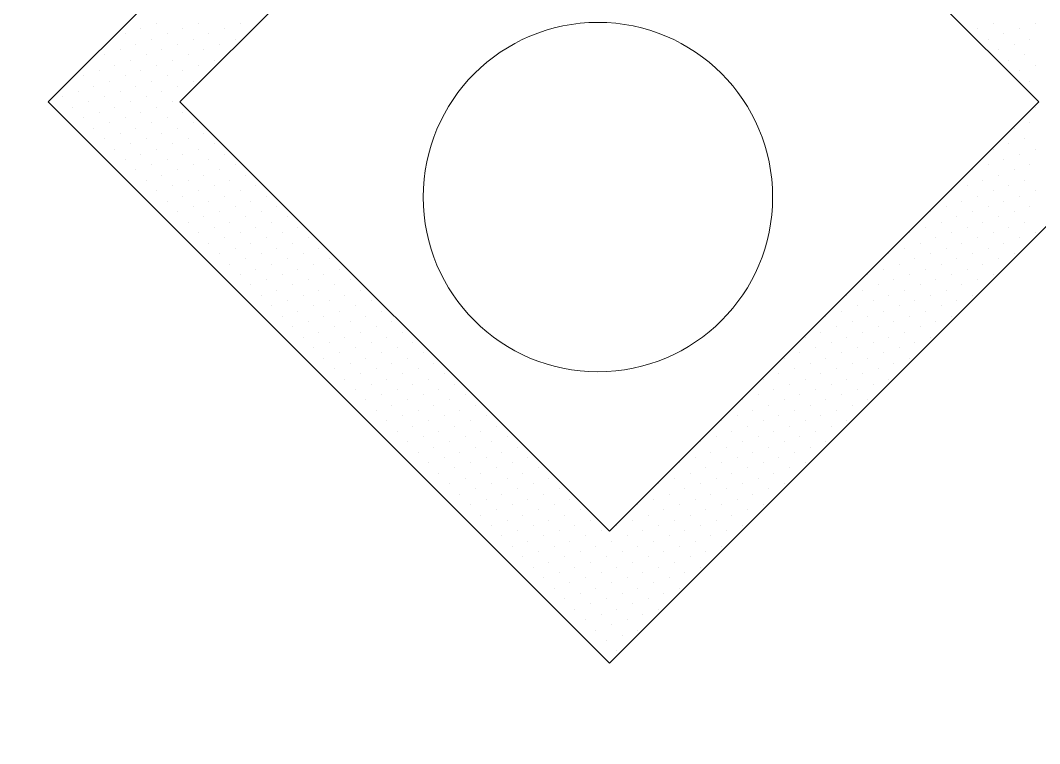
# Model space of a CAD drawing. Header units: centimetres. Extents: x -13256 to -12369, y 4212 to 5390.
# Drawn here: x -13026 to -13006.31, y 4641.03 to 4655 of the extents above; entities that cross this region are included whole.
import ezdxf

# ---------------------------------------------------------------- set-up
doc = ezdxf.new("R2010")
doc.units = ezdxf.units.CM
doc.layers.add('Objetos', color=34, linetype='Continuous', lineweight=13)
doc.layers.add('Piso', color=253, linetype='Continuous', lineweight=9)

# ---------------------------------------------------------------- blocks, each defined once
blk = doc.blocks.new('mesa_centro_sala')
at = {"layer": 'Objetos'}
for p, q in [((-0.05367, -0.18399), (-0.16209, -0.07557)), ((-0.16209, -0.10102), (-0.24506, -0.18399)), ((-0.17724, -0.10174), (-0.17724, -0.10174)), ((-0.16916, -0.10174), (-0.16916, -0.10174)), ((-0.07912, -0.18399), (-0.16209, -0.10102)), ((-0.16108, -0.10174), (-0.16108, -0.10174)), ((-0.15299, -0.10174), (-0.15299, -0.10174)), ((-0.14491, -0.10174), (-0.14491, -0.10174)), ((-0.13683, -0.10174), (-0.13683, -0.10174)), ((-0.17421, -0.10275), (-0.17421, -0.10275)), ((-0.17118, -0.10376), (-0.17118, -0.10376)), ((-0.16613, -0.10275), (-0.16613, -0.10275)), ((-0.15804, -0.10275), (-0.15804, -0.10275)), ((-0.15501, -0.10376), (-0.15501, -0.10376)), ((-0.14996, -0.10275), (-0.14996, -0.10275)), ((-0.14693, -0.10376), (-0.14693, -0.10376)), ((-0.14188, -0.10275), (-0.14188, -0.10275)), ((-0.13885, -0.10376), (-0.13885, -0.10376)), ((-0.17623, -0.10477), (-0.17623, -0.10477)), ((-0.1732, -0.10578), (-0.1732, -0.10578)), ((-0.16815, -0.10477), (-0.16815, -0.10477)), ((-0.15703, -0.10578), (-0.15703, -0.10578)), ((-0.15198, -0.10477), (-0.15198, -0.10477)), ((-0.14895, -0.10578), (-0.14895, -0.10578)), ((-0.1439, -0.10477), (-0.1439, -0.10477)), ((-0.14087, -0.10578), (-0.14087, -0.10578)), ((-0.13582, -0.10477), (-0.13582, -0.10477)), ((-0.13279, -0.10578), (-0.13279, -0.10578)), ((-0.17522, -0.1078), (-0.17522, -0.1078)), ((-0.17017, -0.10679), (-0.17017, -0.10679)), ((-0.154, -0.10679), (-0.154, -0.10679)), ((-0.15097, -0.1078), (-0.15097, -0.1078)), ((-0.14592, -0.10679), (-0.14592, -0.10679)), ((-0.14289, -0.1078), (-0.14289, -0.1078)), ((-0.13784, -0.10679), (-0.13784, -0.10679)), ((-0.13481, -0.1078), (-0.13481, -0.1078)), ((-0.17724, -0.10982), (-0.17724, -0.10982)), ((-0.17219, -0.10881), (-0.17219, -0.10881)), ((-0.15299, -0.10982), (-0.15299, -0.10982)), ((-0.14794, -0.10881), (-0.14794, -0.10881)), ((-0.14491, -0.10982), (-0.14491, -0.10982)), ((-0.13986, -0.10881), (-0.13986, -0.10881)), ((-0.13683, -0.10982), (-0.13683, -0.10982)), ((-0.13178, -0.10881), (-0.13178, -0.10881)), ((-0.12875, -0.10982), (-0.12875, -0.10982)), ((-0.17421, -0.11083), (-0.17421, -0.11083)), ((-0.14996, -0.11083), (-0.14996, -0.11083)), ((-0.14693, -0.11184), (-0.14693, -0.11184)), ((-0.14188, -0.11083), (-0.14188, -0.11083)), ((-0.13885, -0.11184), (-0.13885, -0.11184)), ((-0.1338, -0.11083), (-0.1338, -0.11083)), ((-0.13077, -0.11184), (-0.13077, -0.11184)), ((-0.17623, -0.11285), (-0.17623, -0.11285)), ((-0.14895, -0.11386), (-0.14895, -0.11386)), ((-0.1439, -0.11285), (-0.1439, -0.11285)), ((-0.14087, -0.11386), (-0.14087, -0.11386)), ((-0.13582, -0.11285), (-0.13582, -0.11285)), ((-0.13279, -0.11386), (-0.13279, -0.11386)), ((-0.12774, -0.11285), (-0.12774, -0.11285)), ((-0.12471, -0.11386), (-0.12471, -0.11386)), ((-0.14592, -0.11487), (-0.14592, -0.11487)), ((-0.14289, -0.11588), (-0.14289, -0.11588)), ((-0.13784, -0.11487), (-0.13784, -0.11487)), ((-0.13481, -0.11588), (-0.13481, -0.11588)), ((-0.12976, -0.11487), (-0.12976, -0.11487)), ((-0.12673, -0.11588), (-0.12673, -0.11588)), ((-0.14491, -0.1179), (-0.14491, -0.1179)), ((-0.13986, -0.11689), (-0.13986, -0.11689)), ((-0.13683, -0.1179), (-0.13683, -0.1179)), ((-0.13178, -0.11689), (-0.13178, -0.11689)), ((-0.12875, -0.1179), (-0.12875, -0.1179)), ((-0.1237, -0.11689), (-0.1237, -0.11689)), ((-0.12066, -0.1179), (-0.12066, -0.1179)), ((-0.14188, -0.11891), (-0.14188, -0.11891)), ((-0.13885, -0.11992), (-0.13885, -0.11992)), ((-0.1338, -0.11891), (-0.1338, -0.11891)), ((-0.13077, -0.11992), (-0.13077, -0.11992)), ((-0.12572, -0.11891), (-0.12572, -0.11891)), ((-0.12269, -0.11992), (-0.12269, -0.11992)), ((-0.14087, -0.12194), (-0.14087, -0.12194)), ((-0.13582, -0.12093), (-0.13582, -0.12093)), ((-0.13279, -0.12194), (-0.13279, -0.12194)), ((-0.12774, -0.12093), (-0.12774, -0.12093)), ((-0.12471, -0.12194), (-0.12471, -0.12194)), ((-0.11965, -0.12093), (-0.11965, -0.12093)), ((-0.11662, -0.12194), (-0.11662, -0.12194)), ((-0.13784, -0.12295), (-0.13784, -0.12295)), ((-0.13481, -0.12396), (-0.13481, -0.12396)), ((-0.12976, -0.12295), (-0.12976, -0.12295)), ((-0.12673, -0.12396), (-0.12673, -0.12396)), ((-0.12167, -0.12295), (-0.12167, -0.12295)), ((-0.11864, -0.12396), (-0.11864, -0.12396)), ((-0.13683, -0.12598), (-0.13683, -0.12598)), ((-0.13178, -0.12497), (-0.13178, -0.12497)), ((-0.12875, -0.12598), (-0.12875, -0.12598)), ((-0.1237, -0.12497), (-0.1237, -0.12497)), ((-0.12066, -0.12598), (-0.12066, -0.12598)), ((-0.11561, -0.12497), (-0.11561, -0.12497)), ((-0.11258, -0.12598), (-0.11258, -0.12598)), ((-0.1338, -0.12699), (-0.1338, -0.12699)), ((-0.12572, -0.12699), (-0.12572, -0.12699)), ((-0.11763, -0.12699), (-0.11763, -0.12699)), ((-0.13077, -0.128), (-0.13077, -0.128)), ((-0.12774, -0.12901), (-0.12774, -0.12901)), ((-0.12269, -0.128), (-0.12269, -0.128)), ((-0.11965, -0.12901), (-0.11965, -0.12901)), ((-0.1146, -0.128), (-0.1146, -0.128)), ((-0.11157, -0.12901), (-0.11157, -0.12901)), ((-0.13279, -0.13002), (-0.13279, -0.13002)), ((-0.12976, -0.13103), (-0.12976, -0.13103)), ((-0.12471, -0.13002), (-0.12471, -0.13002)), ((-0.12167, -0.13103), (-0.12167, -0.13103)), ((-0.11662, -0.13002), (-0.11662, -0.13002)), ((-0.11359, -0.13103), (-0.11359, -0.13103)), ((-0.10854, -0.13002), (-0.10854, -0.13002)), ((-0.12673, -0.13204), (-0.12673, -0.13204)), ((-0.1237, -0.13305), (-0.1237, -0.13305)), ((-0.11864, -0.13204), (-0.11864, -0.13204)), ((-0.11561, -0.13305), (-0.11561, -0.13305)), ((-0.11056, -0.13204), (-0.11056, -0.13204)), ((-0.10753, -0.13305), (-0.10753, -0.13305)), ((-0.12875, -0.13406), (-0.12875, -0.13406)), ((-0.12572, -0.13507), (-0.12572, -0.13507)), ((-0.12066, -0.13406), (-0.12066, -0.13406)), ((-0.11763, -0.13507), (-0.11763, -0.13507)), ((-0.11258, -0.13406), (-0.11258, -0.13406)), ((-0.10955, -0.13507), (-0.10955, -0.13507)), ((-0.1045, -0.13406), (-0.1045, -0.13406)), ((-0.12269, -0.13608), (-0.12269, -0.13608)), ((-0.11965, -0.1371), (-0.11965, -0.1371)), ((-0.1146, -0.13608), (-0.1146, -0.13608)), ((-0.11157, -0.1371), (-0.11157, -0.1371)), ((-0.10652, -0.13608), (-0.10652, -0.13608)), ((-0.10349, -0.1371), (-0.10349, -0.1371)), ((-0.12471, -0.13811), (-0.12471, -0.13811)), ((-0.12167, -0.13912), (-0.12167, -0.13912)), ((-0.11662, -0.13811), (-0.11662, -0.13811)), ((-0.11359, -0.13912), (-0.11359, -0.13912)), ((-0.10854, -0.13811), (-0.10854, -0.13811)), ((-0.10551, -0.13912), (-0.10551, -0.13912)), ((-0.10046, -0.13811), (-0.10046, -0.13811)), ((-0.11864, -0.14013), (-0.11864, -0.14013)), ((-0.11561, -0.14114), (-0.11561, -0.14114)), ((-0.11056, -0.14013), (-0.11056, -0.14013)), ((-0.10753, -0.14114), (-0.10753, -0.14114)), ((-0.10248, -0.14013), (-0.10248, -0.14013)), ((-0.09945, -0.14114), (-0.09945, -0.14114)), ((-0.12066, -0.14215), (-0.12066, -0.14215)), ((-0.11763, -0.14316), (-0.11763, -0.14316)), ((-0.11258, -0.14215), (-0.11258, -0.14215)), ((-0.10955, -0.14316), (-0.10955, -0.14316)), ((-0.1045, -0.14215), (-0.1045, -0.14215)), ((-0.10147, -0.14316), (-0.10147, -0.14316)), ((-0.09642, -0.14215), (-0.09642, -0.14215)), ((-0.1146, -0.14417), (-0.1146, -0.14417)), ((-0.11157, -0.14518), (-0.11157, -0.14518)), ((-0.10652, -0.14417), (-0.10652, -0.14417)), ((-0.10349, -0.14518), (-0.10349, -0.14518)), ((-0.09844, -0.14417), (-0.09844, -0.14417)), ((-0.09541, -0.14518), (-0.09541, -0.14518)), ((-0.11662, -0.14619), (-0.11662, -0.14619)), ((-0.11359, -0.1472), (-0.11359, -0.1472)), ((-0.10854, -0.14619), (-0.10854, -0.14619)), ((-0.10551, -0.1472), (-0.10551, -0.1472)), ((-0.10046, -0.14619), (-0.10046, -0.14619)), ((-0.09743, -0.1472), (-0.09743, -0.1472)), ((-0.09238, -0.14619), (-0.09238, -0.14619)), ((-0.11056, -0.14821), (-0.11056, -0.14821)), ((-0.10753, -0.14922), (-0.10753, -0.14922)), ((-0.10248, -0.14821), (-0.10248, -0.14821)), ((-0.09945, -0.14922), (-0.09945, -0.14922)), ((-0.0944, -0.14821), (-0.0944, -0.14821)), ((-0.09137, -0.14922), (-0.09137, -0.14922)), ((-0.11258, -0.15023), (-0.11258, -0.15023)), ((-0.10955, -0.15124), (-0.10955, -0.15124)), ((-0.1045, -0.15023), (-0.1045, -0.15023)), ((-0.10147, -0.15124), (-0.10147, -0.15124)), ((-0.09642, -0.15023), (-0.09642, -0.15023)), ((-0.09339, -0.15124), (-0.09339, -0.15124)), ((-0.08834, -0.15023), (-0.08834, -0.15023)), ((-0.10652, -0.15225), (-0.10652, -0.15225)), ((-0.10349, -0.15326), (-0.10349, -0.15326)), ((-0.09844, -0.15225), (-0.09844, -0.15225)), ((-0.09541, -0.15326), (-0.09541, -0.15326)), ((-0.09036, -0.15225), (-0.09036, -0.15225)), ((-0.08733, -0.15326), (-0.08733, -0.15326)), ((-0.10854, -0.15427), (-0.10854, -0.15427)), ((-0.10551, -0.15528), (-0.10551, -0.15528)), ((-0.10046, -0.15427), (-0.10046, -0.15427)), ((-0.09743, -0.15528), (-0.09743, -0.15528)), ((-0.09238, -0.15427), (-0.09238, -0.15427)), ((-0.08935, -0.15528), (-0.08935, -0.15528)), ((-0.08429, -0.15427), (-0.08429, -0.15427)), ((-0.10248, -0.15629), (-0.10248, -0.15629)), ((-0.09945, -0.1573), (-0.09945, -0.1573)), ((-0.0944, -0.15629), (-0.0944, -0.15629)), ((-0.09137, -0.1573), (-0.09137, -0.1573)), ((-0.08632, -0.15629), (-0.08632, -0.15629)), ((-0.08328, -0.1573), (-0.08328, -0.1573)), ((-0.1045, -0.15831), (-0.1045, -0.15831)), ((-0.10147, -0.15932), (-0.10147, -0.15932)), ((-0.09642, -0.15831), (-0.09642, -0.15831)), ((-0.09339, -0.15932), (-0.09339, -0.15932)), ((-0.08834, -0.15831), (-0.08834, -0.15831)), ((-0.0853, -0.15932), (-0.0853, -0.15932)), ((-0.08025, -0.15831), (-0.08025, -0.15831)), ((-0.09844, -0.16033), (-0.09844, -0.16033)), ((-0.09541, -0.16134), (-0.09541, -0.16134)), ((-0.09036, -0.16033), (-0.09036, -0.16033)), ((-0.08733, -0.16134), (-0.08733, -0.16134)), ((-0.08227, -0.16033), (-0.08227, -0.16033)), ((-0.07924, -0.16134), (-0.07924, -0.16134)), ((-0.10046, -0.16235), (-0.10046, -0.16235)), ((-0.09743, -0.16336), (-0.09743, -0.16336)), ((-0.09238, -0.16235), (-0.09238, -0.16235)), ((-0.08935, -0.16336), (-0.08935, -0.16336)), ((-0.08429, -0.16235), (-0.08429, -0.16235)), ((-0.08126, -0.16336), (-0.08126, -0.16336)), ((-0.07621, -0.16235), (-0.07621, -0.16235)), ((-0.0944, -0.16437), (-0.0944, -0.16437)), ((-0.09137, -0.16538), (-0.09137, -0.16538)), ((-0.08632, -0.16437), (-0.08632, -0.16437)), ((-0.08328, -0.16538), (-0.08328, -0.16538)), ((-0.07823, -0.16437), (-0.07823, -0.16437)), ((-0.0752, -0.16538), (-0.0752, -0.16538)), ((-0.09642, -0.16639), (-0.09642, -0.16639)), ((-0.08834, -0.16639), (-0.08834, -0.16639)), ((-0.08025, -0.16639), (-0.08025, -0.16639)), ((-0.07217, -0.16639), (-0.07217, -0.16639)), ((-0.09339, -0.1674), (-0.09339, -0.1674)), ((-0.09036, -0.16841), (-0.09036, -0.16841)), ((-0.0853, -0.1674), (-0.0853, -0.1674)), ((-0.08227, -0.16841), (-0.08227, -0.16841)), ((-0.07722, -0.1674), (-0.07722, -0.1674)), ((-0.07419, -0.16841), (-0.07419, -0.16841)), ((-0.09238, -0.17043), (-0.09238, -0.17043)), ((-0.08733, -0.16942), (-0.08733, -0.16942)), ((-0.08429, -0.17043), (-0.08429, -0.17043)), ((-0.07924, -0.16942), (-0.07924, -0.16942)), ((-0.07621, -0.17043), (-0.07621, -0.17043)), ((-0.07116, -0.16942), (-0.07116, -0.16942)), ((-0.06813, -0.17043), (-0.06813, -0.17043)), ((-0.08935, -0.17144), (-0.08935, -0.17144)), ((-0.08632, -0.17245), (-0.08632, -0.17245)), ((-0.08126, -0.17144), (-0.08126, -0.17144)), ((-0.07823, -0.17245), (-0.07823, -0.17245)), ((-0.07318, -0.17144), (-0.07318, -0.17144)), ((-0.07015, -0.17245), (-0.07015, -0.17245)), ((-0.08834, -0.17448), (-0.08834, -0.17448)), ((-0.08328, -0.17347), (-0.08328, -0.17347)), ((-0.08025, -0.17448), (-0.08025, -0.17448)), ((-0.0752, -0.17347), (-0.0752, -0.17347)), ((-0.07217, -0.17448), (-0.07217, -0.17448)), ((-0.06712, -0.17347), (-0.06712, -0.17347)), ((-0.06409, -0.17448), (-0.06409, -0.17448)), ((-0.0853, -0.17549), (-0.0853, -0.17549)), ((-0.08227, -0.1765), (-0.08227, -0.1765)), ((-0.07722, -0.17549), (-0.07722, -0.17549)), ((-0.07419, -0.1765), (-0.07419, -0.1765)), ((-0.06914, -0.17549), (-0.06914, -0.17549)), ((-0.06611, -0.1765), (-0.06611, -0.1765)), ((-0.08429, -0.17852), (-0.08429, -0.17852)), ((-0.07924, -0.17751), (-0.07924, -0.17751)), ((-0.07621, -0.17852), (-0.07621, -0.17852)), ((-0.07116, -0.17751), (-0.07116, -0.17751)), ((-0.06813, -0.17852), (-0.06813, -0.17852)), ((-0.06308, -0.17751), (-0.06308, -0.17751)), ((-0.06005, -0.17852), (-0.06005, -0.17852)), ((-0.08126, -0.17953), (-0.08126, -0.17953)), ((-0.07823, -0.18054), (-0.07823, -0.18054)), ((-0.07318, -0.17953), (-0.07318, -0.17953)), ((-0.07015, -0.18054), (-0.07015, -0.18054)), ((-0.0651, -0.17953), (-0.0651, -0.17953)), ((-0.06207, -0.18054), (-0.06207, -0.18054)), ((-0.08025, -0.18256), (-0.08025, -0.18256)), ((-0.0752, -0.18155), (-0.0752, -0.18155)), ((-0.07217, -0.18256), (-0.07217, -0.18256)), ((-0.06712, -0.18155), (-0.06712, -0.18155)), ((-0.06409, -0.18256), (-0.06409, -0.18256)), ((-0.05904, -0.18155), (-0.05904, -0.18155)), ((-0.05601, -0.18256), (-0.05601, -0.18256)), ((-0.27052, -0.18399), (-0.16209, -0.29242)), ((-0.24506, -0.18399), (-0.16209, -0.26697)), ((-0.16209, -0.29242), (-0.05367, -0.18399)), ((-0.16209, -0.26697), (-0.07912, -0.18399)), ((-0.07722, -0.18357), (-0.07722, -0.18357)), ((-0.07419, -0.18458), (-0.07419, -0.18458)), ((-0.06914, -0.18357), (-0.06914, -0.18357)), ((-0.06611, -0.18458), (-0.06611, -0.18458)), ((-0.06106, -0.18357), (-0.06106, -0.18357)), ((-0.05803, -0.18458), (-0.05803, -0.18458)), ((-0.07924, -0.18559), (-0.07924, -0.18559)), ((-0.07621, -0.1866), (-0.07621, -0.1866)), ((-0.07116, -0.18559), (-0.07116, -0.18559)), ((-0.06813, -0.1866), (-0.06813, -0.1866)), ((-0.06308, -0.18559), (-0.06308, -0.18559)), ((-0.06005, -0.1866), (-0.06005, -0.1866)), ((-0.08126, -0.18761), (-0.08126, -0.18761)), ((-0.07823, -0.18862), (-0.07823, -0.18862)), ((-0.07318, -0.18761), (-0.07318, -0.18761)), ((-0.07015, -0.18862), (-0.07015, -0.18862)), ((-0.0651, -0.18761), (-0.0651, -0.18761)), ((-0.06207, -0.18862), (-0.06207, -0.18862)), ((-0.08328, -0.18963), (-0.08328, -0.18963)), ((-0.08025, -0.19064), (-0.08025, -0.19064)), ((-0.0752, -0.18963), (-0.0752, -0.18963)), ((-0.07217, -0.19064), (-0.07217, -0.19064)), ((-0.06712, -0.18963), (-0.06712, -0.18963)), ((-0.06409, -0.19064), (-0.06409, -0.19064)), ((-0.0853, -0.19165), (-0.0853, -0.19165)), ((-0.08227, -0.19266), (-0.08227, -0.19266)), ((-0.07722, -0.19165), (-0.07722, -0.19165)), ((-0.07419, -0.19266), (-0.07419, -0.19266)), ((-0.06914, -0.19165), (-0.06914, -0.19165)), ((-0.06611, -0.19266), (-0.06611, -0.19266)), ((-0.08733, -0.19367), (-0.08733, -0.19367)), ((-0.08429, -0.19468), (-0.08429, -0.19468)), ((-0.07924, -0.19367), (-0.07924, -0.19367)), ((-0.07621, -0.19468), (-0.07621, -0.19468)), ((-0.07116, -0.19367), (-0.07116, -0.19367)), ((-0.06813, -0.19468), (-0.06813, -0.19468)), ((-0.08935, -0.19569), (-0.08935, -0.19569)), ((-0.08632, -0.1967), (-0.08632, -0.1967)), ((-0.08126, -0.19569), (-0.08126, -0.19569)), ((-0.07823, -0.1967), (-0.07823, -0.1967)), ((-0.07318, -0.19569), (-0.07318, -0.19569)), ((-0.07015, -0.1967), (-0.07015, -0.1967)), ((-0.09137, -0.19771), (-0.09137, -0.19771)), ((-0.08834, -0.19872), (-0.08834, -0.19872)), ((-0.08328, -0.19771), (-0.08328, -0.19771)), ((-0.08025, -0.19872), (-0.08025, -0.19872)), ((-0.0752, -0.19771), (-0.0752, -0.19771)), ((-0.07217, -0.19872), (-0.07217, -0.19872)), ((-0.09339, -0.19973), (-0.09339, -0.19973)), ((-0.09036, -0.20074), (-0.09036, -0.20074)), ((-0.0853, -0.19973), (-0.0853, -0.19973)), ((-0.08227, -0.20074), (-0.08227, -0.20074)), ((-0.07722, -0.19973), (-0.07722, -0.19973)), ((-0.07419, -0.20074), (-0.07419, -0.20074)), ((-0.09541, -0.20175), (-0.09541, -0.20175)), ((-0.09238, -0.20276), (-0.09238, -0.20276)), ((-0.08733, -0.20175), (-0.08733, -0.20175)), ((-0.08429, -0.20276), (-0.08429, -0.20276)), ((-0.07924, -0.20175), (-0.07924, -0.20175)), ((-0.07621, -0.20276), (-0.07621, -0.20276)), ((-0.09743, -0.20377), (-0.09743, -0.20377)), ((-0.0944, -0.20478), (-0.0944, -0.20478)), ((-0.08935, -0.20377), (-0.08935, -0.20377)), ((-0.08632, -0.20478), (-0.08632, -0.20478)), ((-0.08126, -0.20377), (-0.08126, -0.20377)), ((-0.07823, -0.20478), (-0.07823, -0.20478)), ((-0.09945, -0.20579), (-0.09945, -0.20579)), ((-0.09137, -0.20579), (-0.09137, -0.20579)), ((-0.08328, -0.20579), (-0.08328, -0.20579)), ((-0.10147, -0.20781), (-0.10147, -0.20781)), ((-0.09642, -0.2068), (-0.09642, -0.2068)), ((-0.09339, -0.20781), (-0.09339, -0.20781)), ((-0.08834, -0.2068), (-0.08834, -0.2068)), ((-0.0853, -0.20781), (-0.0853, -0.20781)), ((-0.08025, -0.2068), (-0.08025, -0.2068)), ((-0.10349, -0.20984), (-0.10349, -0.20984)), ((-0.09844, -0.20883), (-0.09844, -0.20883)), ((-0.09541, -0.20984), (-0.09541, -0.20984)), ((-0.09036, -0.20883), (-0.09036, -0.20883)), ((-0.08733, -0.20984), (-0.08733, -0.20984)), ((-0.08227, -0.20883), (-0.08227, -0.20883)), ((-0.10551, -0.21186), (-0.10551, -0.21186)), ((-0.10046, -0.21085), (-0.10046, -0.21085)), ((-0.09743, -0.21186), (-0.09743, -0.21186)), ((-0.09238, -0.21085), (-0.09238, -0.21085)), ((-0.08935, -0.21186), (-0.08935, -0.21186)), ((-0.08429, -0.21085), (-0.08429, -0.21085)), ((-0.10753, -0.21388), (-0.10753, -0.21388)), ((-0.10248, -0.21287), (-0.10248, -0.21287)), ((-0.09945, -0.21388), (-0.09945, -0.21388)), ((-0.0944, -0.21287), (-0.0944, -0.21287)), ((-0.09137, -0.21388), (-0.09137, -0.21388)), ((-0.08632, -0.21287), (-0.08632, -0.21287)), ((-0.10955, -0.2159), (-0.10955, -0.2159)), ((-0.1045, -0.21489), (-0.1045, -0.21489)), ((-0.10147, -0.2159), (-0.10147, -0.2159)), ((-0.09642, -0.21489), (-0.09642, -0.21489)), ((-0.09339, -0.2159), (-0.09339, -0.2159)), ((-0.08834, -0.21489), (-0.08834, -0.21489)), ((-0.11157, -0.21792), (-0.11157, -0.21792)), ((-0.10652, -0.21691), (-0.10652, -0.21691)), ((-0.10349, -0.21792), (-0.10349, -0.21792)), ((-0.09844, -0.21691), (-0.09844, -0.21691)), ((-0.09541, -0.21792), (-0.09541, -0.21792)), ((-0.09036, -0.21691), (-0.09036, -0.21691)), ((-0.11359, -0.21994), (-0.11359, -0.21994)), ((-0.10854, -0.21893), (-0.10854, -0.21893)), ((-0.10551, -0.21994), (-0.10551, -0.21994)), ((-0.10046, -0.21893), (-0.10046, -0.21893)), ((-0.09743, -0.21994), (-0.09743, -0.21994)), ((-0.09238, -0.21893), (-0.09238, -0.21893)), ((-0.11561, -0.22196), (-0.11561, -0.22196)), ((-0.11056, -0.22095), (-0.11056, -0.22095)), ((-0.10753, -0.22196), (-0.10753, -0.22196)), ((-0.10248, -0.22095), (-0.10248, -0.22095)), ((-0.09945, -0.22196), (-0.09945, -0.22196)), ((-0.0944, -0.22095), (-0.0944, -0.22095)), ((-0.11763, -0.22398), (-0.11763, -0.22398)), ((-0.11258, -0.22297), (-0.11258, -0.22297)), ((-0.10955, -0.22398), (-0.10955, -0.22398)), ((-0.1045, -0.22297), (-0.1045, -0.22297)), ((-0.10147, -0.22398), (-0.10147, -0.22398)), ((-0.09642, -0.22297), (-0.09642, -0.22297)), ((-0.11965, -0.226), (-0.11965, -0.226)), ((-0.1146, -0.22499), (-0.1146, -0.22499)), ((-0.11157, -0.226), (-0.11157, -0.226)), ((-0.10652, -0.22499), (-0.10652, -0.22499)), ((-0.10349, -0.226), (-0.10349, -0.226)), ((-0.09844, -0.22499), (-0.09844, -0.22499)), ((-0.12167, -0.22802), (-0.12167, -0.22802)), ((-0.11662, -0.22701), (-0.11662, -0.22701)), ((-0.11359, -0.22802), (-0.11359, -0.22802)), ((-0.10854, -0.22701), (-0.10854, -0.22701)), ((-0.10551, -0.22802), (-0.10551, -0.22802)), ((-0.10046, -0.22701), (-0.10046, -0.22701)), ((-0.1237, -0.23004), (-0.1237, -0.23004)), ((-0.11864, -0.22903), (-0.11864, -0.22903)), ((-0.11561, -0.23004), (-0.11561, -0.23004)), ((-0.11056, -0.22903), (-0.11056, -0.22903)), ((-0.10753, -0.23004), (-0.10753, -0.23004)), ((-0.10248, -0.22903), (-0.10248, -0.22903)), ((-0.12572, -0.23206), (-0.12572, -0.23206)), ((-0.12066, -0.23105), (-0.12066, -0.23105)), ((-0.11763, -0.23206), (-0.11763, -0.23206)), ((-0.11258, -0.23105), (-0.11258, -0.23105)), ((-0.10955, -0.23206), (-0.10955, -0.23206)), ((-0.1045, -0.23105), (-0.1045, -0.23105)), ((-0.12774, -0.23408), (-0.12774, -0.23408)), ((-0.12269, -0.23307), (-0.12269, -0.23307)), ((-0.11965, -0.23408), (-0.11965, -0.23408)), ((-0.1146, -0.23307), (-0.1146, -0.23307)), ((-0.11157, -0.23408), (-0.11157, -0.23408)), ((-0.10652, -0.23307), (-0.10652, -0.23307)), ((-0.12976, -0.2361), (-0.12976, -0.2361)), ((-0.12471, -0.23509), (-0.12471, -0.23509)), ((-0.12167, -0.2361), (-0.12167, -0.2361)), ((-0.11662, -0.23509), (-0.11662, -0.23509)), ((-0.11359, -0.2361), (-0.11359, -0.2361)), ((-0.10854, -0.23509), (-0.10854, -0.23509)), ((-0.13178, -0.23812), (-0.13178, -0.23812)), ((-0.12673, -0.23711), (-0.12673, -0.23711)), ((-0.1237, -0.23812), (-0.1237, -0.23812)), ((-0.11864, -0.23711), (-0.11864, -0.23711)), ((-0.11561, -0.23812), (-0.11561, -0.23812)), ((-0.11056, -0.23711), (-0.11056, -0.23711)), ((-0.1338, -0.24014), (-0.1338, -0.24014)), ((-0.12875, -0.23913), (-0.12875, -0.23913)), ((-0.12572, -0.24014), (-0.12572, -0.24014)), ((-0.12066, -0.23913), (-0.12066, -0.23913)), ((-0.11763, -0.24014), (-0.11763, -0.24014)), ((-0.11258, -0.23913), (-0.11258, -0.23913)), ((-0.13582, -0.24216), (-0.13582, -0.24216)), ((-0.13077, -0.24115), (-0.13077, -0.24115)), ((-0.12774, -0.24216), (-0.12774, -0.24216)), ((-0.12269, -0.24115), (-0.12269, -0.24115)), ((-0.11965, -0.24216), (-0.11965, -0.24216)), ((-0.1146, -0.24115), (-0.1146, -0.24115)), ((-0.13279, -0.24317), (-0.13279, -0.24317)), ((-0.12471, -0.24317), (-0.12471, -0.24317)), ((-0.11662, -0.24317), (-0.11662, -0.24317)), ((-0.13784, -0.24418), (-0.13784, -0.24418)), ((-0.13481, -0.2452), (-0.13481, -0.2452)), ((-0.12976, -0.24418), (-0.12976, -0.24418)), ((-0.12673, -0.2452), (-0.12673, -0.2452)), ((-0.12167, -0.24418), (-0.12167, -0.24418)), ((-0.11864, -0.2452), (-0.11864, -0.2452)), ((-0.13986, -0.24621), (-0.13986, -0.24621)), ((-0.13683, -0.24722), (-0.13683, -0.24722)), ((-0.13178, -0.24621), (-0.13178, -0.24621)), ((-0.12875, -0.24722), (-0.12875, -0.24722)), ((-0.1237, -0.24621), (-0.1237, -0.24621)), ((-0.12066, -0.24722), (-0.12066, -0.24722)), ((-0.14188, -0.24823), (-0.14188, -0.24823)), ((-0.13885, -0.24924), (-0.13885, -0.24924)), ((-0.1338, -0.24823), (-0.1338, -0.24823)), ((-0.13077, -0.24924), (-0.13077, -0.24924)), ((-0.12572, -0.24823), (-0.12572, -0.24823)), ((-0.12269, -0.24924), (-0.12269, -0.24924)), ((-0.1439, -0.25025), (-0.1439, -0.25025)), ((-0.14087, -0.25126), (-0.14087, -0.25126)), ((-0.13582, -0.25025), (-0.13582, -0.25025)), ((-0.13279, -0.25126), (-0.13279, -0.25126)), ((-0.12774, -0.25025), (-0.12774, -0.25025)), ((-0.12471, -0.25126), (-0.12471, -0.25126)), ((-0.14592, -0.25227), (-0.14592, -0.25227)), ((-0.14289, -0.25328), (-0.14289, -0.25328)), ((-0.13784, -0.25227), (-0.13784, -0.25227)), ((-0.13481, -0.25328), (-0.13481, -0.25328)), ((-0.12976, -0.25227), (-0.12976, -0.25227)), ((-0.12673, -0.25328), (-0.12673, -0.25328)), ((-0.17724, -0.2553), (-0.17724, -0.2553)), ((-0.14794, -0.25429), (-0.14794, -0.25429)), ((-0.14491, -0.2553), (-0.14491, -0.2553)), ((-0.13986, -0.25429), (-0.13986, -0.25429)), ((-0.13683, -0.2553), (-0.13683, -0.2553)), ((-0.13178, -0.25429), (-0.13178, -0.25429)), ((-0.12875, -0.2553), (-0.12875, -0.2553)), ((-0.17421, -0.25631), (-0.17421, -0.25631)), ((-0.14996, -0.25631), (-0.14996, -0.25631)), ((-0.14693, -0.25732), (-0.14693, -0.25732)), ((-0.14188, -0.25631), (-0.14188, -0.25631)), ((-0.13885, -0.25732), (-0.13885, -0.25732)), ((-0.1338, -0.25631), (-0.1338, -0.25631)), ((-0.13077, -0.25732), (-0.13077, -0.25732)), ((-0.17623, -0.25833), (-0.17623, -0.25833)), ((-0.1732, -0.25934), (-0.1732, -0.25934)), ((-0.15198, -0.25833), (-0.15198, -0.25833)), ((-0.14895, -0.25934), (-0.14895, -0.25934)), ((-0.1439, -0.25833), (-0.1439, -0.25833)), ((-0.14087, -0.25934), (-0.14087, -0.25934)), ((-0.13582, -0.25833), (-0.13582, -0.25833)), ((-0.13279, -0.25934), (-0.13279, -0.25934)), ((-0.17522, -0.26136), (-0.17522, -0.26136)), ((-0.17017, -0.26035), (-0.17017, -0.26035)), ((-0.154, -0.26035), (-0.154, -0.26035)), ((-0.15097, -0.26136), (-0.15097, -0.26136)), ((-0.14592, -0.26035), (-0.14592, -0.26035)), ((-0.14289, -0.26136), (-0.14289, -0.26136)), ((-0.13784, -0.26035), (-0.13784, -0.26035)), ((-0.13481, -0.26136), (-0.13481, -0.26136)), ((-0.17724, -0.26338), (-0.17724, -0.26338)), ((-0.17219, -0.26237), (-0.17219, -0.26237)), ((-0.16916, -0.26338), (-0.16916, -0.26338)), ((-0.15602, -0.26237), (-0.15602, -0.26237)), ((-0.15299, -0.26338), (-0.15299, -0.26338)), ((-0.14794, -0.26237), (-0.14794, -0.26237)), ((-0.14491, -0.26338), (-0.14491, -0.26338)), ((-0.13986, -0.26237), (-0.13986, -0.26237)), ((-0.13683, -0.26338), (-0.13683, -0.26338)), ((-0.17421, -0.26439), (-0.17421, -0.26439)), ((-0.17118, -0.2654), (-0.17118, -0.2654)), ((-0.16613, -0.26439), (-0.16613, -0.26439)), ((-0.15804, -0.26439), (-0.15804, -0.26439)), ((-0.15501, -0.2654), (-0.15501, -0.2654)), ((-0.14996, -0.26439), (-0.14996, -0.26439)), ((-0.14693, -0.2654), (-0.14693, -0.2654)), ((-0.14188, -0.26439), (-0.14188, -0.26439)), ((-0.13885, -0.2654), (-0.13885, -0.2654)), ((-0.17623, -0.26641), (-0.17623, -0.26641)), ((-0.1732, -0.26742), (-0.1732, -0.26742)), ((-0.16815, -0.26641), (-0.16815, -0.26641)), ((-0.16512, -0.26742), (-0.16512, -0.26742)), ((-0.16007, -0.26641), (-0.16007, -0.26641)), ((-0.15703, -0.26742), (-0.15703, -0.26742)), ((-0.15198, -0.26641), (-0.15198, -0.26641)), ((-0.14895, -0.26742), (-0.14895, -0.26742)), ((-0.1439, -0.26641), (-0.1439, -0.26641)), ((-0.14087, -0.26742), (-0.14087, -0.26742)), ((-0.17522, -0.26944), (-0.17522, -0.26944)), ((-0.17017, -0.26843), (-0.17017, -0.26843)), ((-0.16714, -0.26944), (-0.16714, -0.26944)), ((-0.16209, -0.26843), (-0.16209, -0.26843)), ((-0.15906, -0.26944), (-0.15906, -0.26944)), ((-0.154, -0.26843), (-0.154, -0.26843)), ((-0.15097, -0.26944), (-0.15097, -0.26944)), ((-0.14592, -0.26843), (-0.14592, -0.26843)), ((-0.14289, -0.26944), (-0.14289, -0.26944)), ((-0.17724, -0.27146), (-0.17724, -0.27146)), ((-0.17219, -0.27045), (-0.17219, -0.27045)), ((-0.16916, -0.27146), (-0.16916, -0.27146)), ((-0.16411, -0.27045), (-0.16411, -0.27045)), ((-0.16108, -0.27146), (-0.16108, -0.27146)), ((-0.15602, -0.27045), (-0.15602, -0.27045)), ((-0.15299, -0.27146), (-0.15299, -0.27146)), ((-0.14794, -0.27045), (-0.14794, -0.27045)), ((-0.14491, -0.27146), (-0.14491, -0.27146)), ((-0.17421, -0.27247), (-0.17421, -0.27247)), ((-0.17118, -0.27348), (-0.17118, -0.27348)), ((-0.16613, -0.27247), (-0.16613, -0.27247)), ((-0.1631, -0.27348), (-0.1631, -0.27348)), ((-0.15804, -0.27247), (-0.15804, -0.27247)), ((-0.15501, -0.27348), (-0.15501, -0.27348)), ((-0.14996, -0.27247), (-0.14996, -0.27247)), ((-0.14693, -0.27348), (-0.14693, -0.27348)), ((-0.17623, -0.27449), (-0.17623, -0.27449)), ((-0.1732, -0.2755), (-0.1732, -0.2755)), ((-0.16815, -0.27449), (-0.16815, -0.27449)), ((-0.16512, -0.2755), (-0.16512, -0.2755)), ((-0.16007, -0.27449), (-0.16007, -0.27449)), ((-0.15703, -0.2755), (-0.15703, -0.2755)), ((-0.15198, -0.27449), (-0.15198, -0.27449)), ((-0.14895, -0.2755), (-0.14895, -0.2755)), ((-0.17522, -0.27752), (-0.17522, -0.27752)), ((-0.17017, -0.27651), (-0.17017, -0.27651)), ((-0.16714, -0.27752), (-0.16714, -0.27752)), ((-0.16209, -0.27651), (-0.16209, -0.27651)), ((-0.15906, -0.27752), (-0.15906, -0.27752)), ((-0.154, -0.27651), (-0.154, -0.27651)), ((-0.15097, -0.27752), (-0.15097, -0.27752)), ((-0.17219, -0.27853), (-0.17219, -0.27853)), ((-0.16916, -0.27954), (-0.16916, -0.27954)), ((-0.16411, -0.27853), (-0.16411, -0.27853)), ((-0.16108, -0.27954), (-0.16108, -0.27954)), ((-0.15602, -0.27853), (-0.15602, -0.27853)), ((-0.15299, -0.27954), (-0.15299, -0.27954)), ((-0.17118, -0.28157), (-0.17118, -0.28157)), ((-0.16613, -0.28055), (-0.16613, -0.28055)), ((-0.1631, -0.28157), (-0.1631, -0.28157)), ((-0.15804, -0.28055), (-0.15804, -0.28055)), ((-0.15501, -0.28157), (-0.15501, -0.28157)), ((-0.16815, -0.28258), (-0.16815, -0.28258)), ((-0.16007, -0.28258), (-0.16007, -0.28258)), ((-0.16512, -0.28359), (-0.16512, -0.28359)), ((-0.16209, -0.2846), (-0.16209, -0.2846)), ((-0.15703, -0.28359), (-0.15703, -0.28359)), ((-0.16714, -0.28561), (-0.16714, -0.28561)), ((-0.16411, -0.28662), (-0.16411, -0.28662)), ((-0.15906, -0.28561), (-0.15906, -0.28561)), ((-0.16108, -0.28763), (-0.16108, -0.28763)), ((-0.1631, -0.28965), (-0.1631, -0.28965))]:
    blk.add_line(p, q, dxfattribs=at)
blk.add_circle((-0.1437, -0.1862), 0.03375, dxfattribs=at)

msp = doc.modelspace()

# ---------------------------------------------------------------- hatches: boundary and pattern name
at = {"layer": 'Piso'}
h = msp.add_hatch(dxfattribs=at)
h.set_pattern_fill('NET', color=256, scale=10, angle=45)
h.paths.add_polyline_path([(-12832.828, 4800.412), (-12819.828, 4800.412), (-12819.828, 4685.412), (-12814.828, 4685.412), (-12814.828, 4672.412), (-12811.828, 4672.412), (-12811.828, 4592.412, 0.403277), (-12734.772, 4672.412), (-12734.828, 4672.412), (-12734.828, 4685.412), (-12729.828, 4685.412), (-12729.828, 4800.412), (-12716.828, 4800.412, 0.40327), (-12636.884, 4877.412), (-12716.828, 4877.412), (-12716.828, 4880.412), (-12729.828, 4880.412), (-12729.828, 4903.412), (-12716.828, 4903.412), (-12716.828, 4963.412), (-12729.828, 4963.412), (-12729.828, 4968.412), (-12734.828, 4968.412), (-12734.828, 4981.412, 0.40327), (-12811.828, 5061.356), (-12811.828, 4981.412), (-12814.828, 4981.412), (-12814.828, 4968.412), (-12819.828, 4968.412), (-12819.828, 4885.412), (-12837.828, 4885.412), (-12837.828, 4898.412), (-12840.828, 4898.412), (-12840.828, 4978.412, 0.403277), (-12917.884, 4898.412), (-12917.828, 4898.412), (-12917.828, 4885.412), (-13188.828, 4885.412), (-13188.828, 4825.412), (-13188.828, 4765.412), (-13188.828, 4472.412), (-13168.828, 4472.412), (-12998.828, 4472.412), (-12917.884, 4472.412, -0.403277), (-12840.828, 4552.412), (-12837.828, 4552.412), (-12837.828, 4472.412), (-12832.828, 4472.412)])
h.paths.add_polyline_path([(-12996.219, 4585.96), (-13060.513, 4585.96), (-13060.513, 4688.479), (-12996.219, 4688.479)], flags=16)
h.paths.add_polyline_path([(-12998.919, 4588.66), (-13057.813, 4588.66), (-13057.813, 4685.779), (-12998.919, 4685.779)], flags=0)
h.paths.add_polyline_path([(-13003.776, 4653.429), (-13014.618, 4642.586), (-13025.461, 4653.429), (-13014.618, 4664.272)], flags=0)
h.paths.add_polyline_path([(-13006.321, 4653.429), (-13014.618, 4645.132), (-13022.916, 4653.429), (-13014.618, 4661.726)], flags=0)
h.paths.add_polyline_path([(-13011.464, 4651.589, -1), (-13018.215, 4651.589, -1)], flags=0)
h.paths.add_polyline_path([(-12937.975, 4561.4, -1), (-12955.064, 4561.4, -1)], flags=16)
h.paths.add_polyline_path([(-13010.269, 4618.987, -1), (-13047.617, 4618.987, -1)], flags=0)
h.paths.add_polyline_path([(-13026.533, 4666.93), (-13037.376, 4656.088), (-13048.219, 4666.93), (-13037.376, 4677.773)], flags=0)
h.paths.add_polyline_path([(-13014.769, 4618.987, -1), (-13043.117, 4618.987, -1)], flags=0)
h.paths.add_polyline_path([(-13029.079, 4666.93), (-13037.376, 4658.633), (-13045.673, 4666.93), (-13037.376, 4675.228)], flags=0)
h.paths.add_polyline_path([(-12986.003, 4549.048), (-12977.017, 4540.062, -0.13853), (-12974.075, 4540.893), (-12968.451, 4540.893, -0.414214), (-12962.828, 4535.27), (-12962.828, 4479.036, -0.414214), (-12968.451, 4473.412), (-13176.581, 4473.412, -0.414214), (-13187.828, 4484.659), (-13187.828, 4692.294, -0.414214), (-13182.205, 4697.917), (-13125.97, 4697.917, -0.414214), (-13120.347, 4692.294), (-13120.347, 4686.67, -0.058101), (-13120.498, 4685.377), (-13112.192, 4677.071, -0.198912), (-13110.545, 4673.094), (-13110.545, 4625.937, -0.267949), (-13113.356, 4621.067), (-13113.356, 4617.311, -0.267949), (-13110.545, 4612.441), (-13110.545, 4560.143, -0.267949), (-13113.356, 4555.273), (-13113.356, 4551.83, -0.25141), (-13109.79, 4547.884), (-13106.034, 4547.884, -0.267949), (-13101.164, 4550.695), (-13048.866, 4550.695, -0.267949), (-13043.996, 4547.884), (-13040.24, 4547.884, -0.267949), (-13035.37, 4550.695), (-12989.98, 4550.695, -0.198912)], flags=16)
h.paths.add_polyline_path([(-13016.464, 4849.912), (-13090.192, 4849.912, -0.414214), (-13091.192, 4850.912), (-13091.192, 4864.888), (-13118.628, 4864.888), (-13118.628, 4866.21), (-13117.064, 4866.21, 0.046602), (-13107.852, 4867.07, -0.046602), (-13098.641, 4867.931), (-13091.192, 4867.931), (-13091.192, 4883.412, -0.414214), (-13090.192, 4884.412), (-13016.464, 4884.412, -0.414214), (-13015.464, 4883.412), (-13015.464, 4867.931), (-13008.015, 4867.931, -0.046602), (-12998.804, 4867.07, 0.046602), (-12989.592, 4866.21), (-12988.028, 4866.21), (-12988.028, 4864.888), (-13015.464, 4864.888), (-13015.464, 4850.912, -0.414214)], flags=16)
h.paths.add_polyline_path([(-13059.349, 4868.697, -0.131386), (-13057.685, 4872.521, -0.829828), (-13048.971, 4872.521, -0.131386), (-13047.307, 4868.697, 0.030133)], flags=0)
h.paths.add_polyline_path([(-12937.82, 4559.892), (-12905.525, 4559.892), (-12905.525, 4575.21), (-12937.82, 4575.21)], flags=24)
h.paths.add_polyline_path([(-12788.634, 4910.644), (-12788.634, 4936.318), (-12814.18, 4943.163), (-12814.18, 4917.489)], flags=24)
h.paths.add_polyline_path([(-12788.634, 4826.534), (-12788.634, 4852.207), (-12814.18, 4859.052), (-12814.18, 4833.379)], flags=24)
h.paths.add_polyline_path([(-12741.478, 4616.2), (-12741.478, 4641.874), (-12767.023, 4648.719), (-12767.023, 4623.045)], flags=25)
h.paths.add_polyline_path([(-13163.077, 4839.182), (-13163.077, 4864.855), (-13188.623, 4871.7), (-13188.623, 4846.027)], flags=24)
h.paths.add_polyline_path([(-12745.48, 4990.165), (-12745.48, 5015.838), (-12771.026, 5022.683), (-12771.026, 4997.01)], flags=24)
h.paths.add_polyline_path([(-13128.169, 4470.332), (-13045.474, 4470.332), (-13039.998, 4490.769), (-13122.693, 4490.769)], flags=9)
h.paths.add_polyline_path([(-13169.952, 4755.235), (-13169.952, 4830.16), (-13190.388, 4835.636), (-13190.388, 4760.711)], flags=9)
h.paths.add_polyline_path([(-12795.331, 4603.903), (-12795.331, 4655.52), (-12815.768, 4660.996), (-12815.768, 4609.379)], flags=24)
h.paths.add_polyline_path([(-12705.337, 4857.509), (-12653.72, 4857.509), (-12648.244, 4877.946), (-12699.861, 4877.946)], flags=24)
h.paths.add_polyline_path([(-12838.755, 4909.903), (-12838.755, 4961.52), (-12859.192, 4966.996), (-12859.192, 4915.379)], flags=25)
h.paths.add_polyline_path([(-12795.093, 4992.903), (-12795.093, 5044.52), (-12815.53, 5049.996), (-12815.53, 4998.379)], flags=24)
h.paths.add_polyline_path([(-12734.834, 4849.577), (-12734.834, 4937.369), (-12778.356, 4937.369), (-12778.356, 4849.577)], flags=24)
h.paths.add_polyline_path([(-13042.683, 4748.93), (-12947.122, 4748.93), (-12947.122, 4792.452), (-13042.683, 4792.452)], flags=24)

# ---------------------------------------------------------------- block references
at = {"xscale": 100, "yscale": 100, "zscale": 100, "rotation": 270}
msp.add_blockref('mesa_centro_sala', (-12996.219, 4637.22), dxfattribs=at)

doc.saveas('drawing.dxf')
